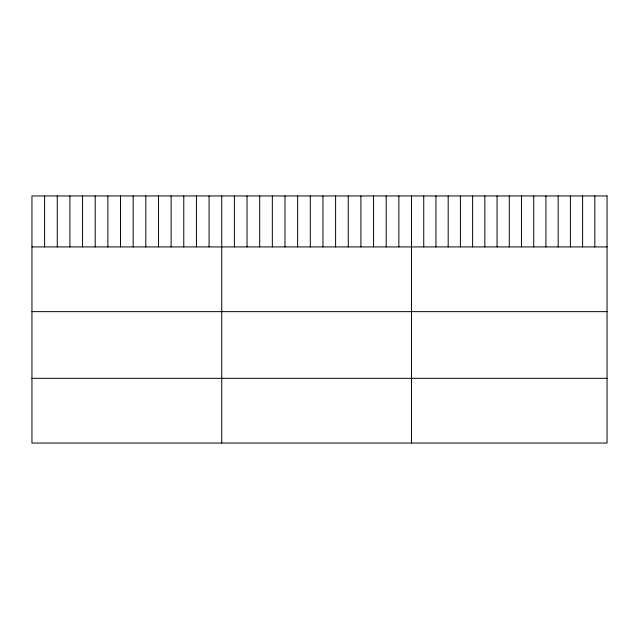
<?xml version="1.0" encoding="UTF-8"?>
<svg xmlns="http://www.w3.org/2000/svg" width="639" height="639" viewBox="0 0 639 639"><rect width="100%" height="100%" fill="white"/><g stroke="black" fill="none" stroke-linecap="round" stroke-linejoin="round"><path stroke-width="0.96" d="M31.95 246.926L607.05 246.926M31.95 311.64L607.05 311.64M31.95 378.32L607.05 378.32M594.829 195.957L594.829 246.926M582.608 195.957L582.608 246.926M570.387 195.957L570.387 246.926M558.166 195.957L558.166 246.926M545.946 195.957L545.946 246.926M533.725 195.957L533.725 246.926M521.504 195.957L521.504 246.926M509.283 195.957L509.283 246.926M497.062 195.957L497.062 246.926M484.841 195.957L484.841 246.926M472.62 195.957L472.62 246.926M460.399 195.957L460.399 246.926M448.179 195.957L448.179 246.926M435.958 195.957L435.958 246.926M423.737 195.957L423.737 246.926M411.516 195.957L411.516 443.043M398.864 195.957L398.864 246.926M386.212 195.957L386.212 246.926M373.559 195.957L373.559 246.926M360.907 195.957L360.907 246.926M348.255 195.957L348.255 246.926M335.603 195.957L335.603 246.926M322.951 195.957L322.951 246.926M310.298 195.957L310.298 246.926M297.646 195.957L297.646 246.926M284.994 195.957L284.994 246.926M272.342 195.957L272.342 246.926M259.69 195.957L259.69 246.926M247.037 195.957L247.037 246.926M234.385 195.957L234.385 246.926M221.733 195.957L221.733 443.043M209.081 195.957L209.081 246.926M196.429 195.957L196.429 246.926M183.776 195.957L183.776 246.926M171.124 195.957L171.124 246.926M158.472 195.957L158.472 246.926M145.82 195.957L145.82 246.926M133.168 195.957L133.168 246.926M120.515 195.957L120.515 246.926M107.863 195.957L107.863 246.926M95.211 195.957L95.211 246.926M82.559 195.957L82.559 246.926M69.907 195.957L69.907 246.926M57.254 195.957L57.254 246.926M44.602 195.957L44.602 246.926M607.05 195.957L31.95 195.957L31.95 443.043L607.05 443.043L607.05 195.957"/></g></svg>
